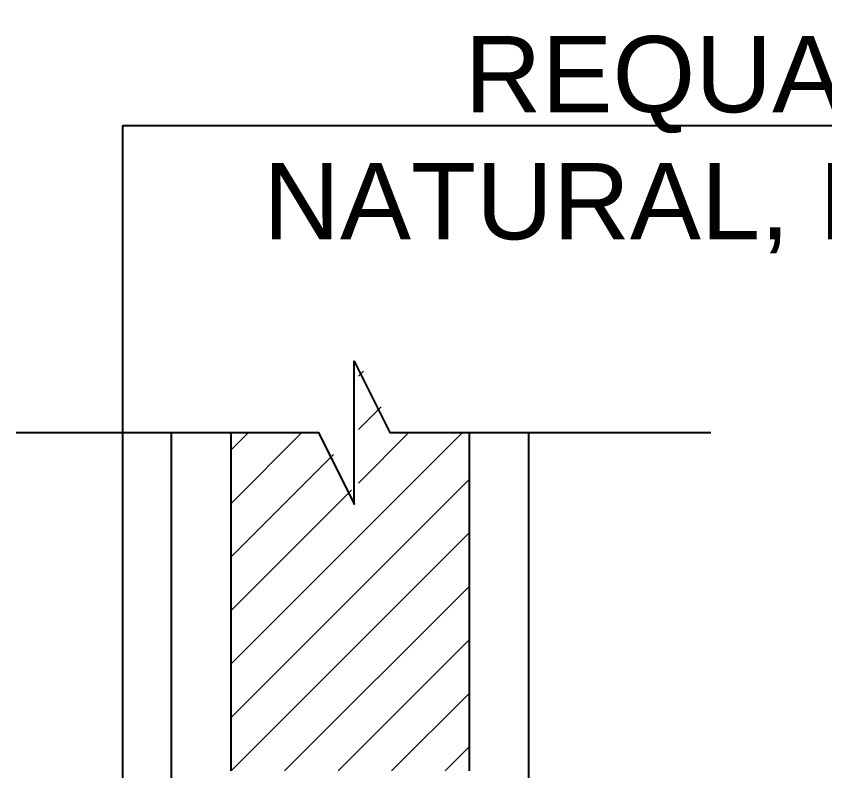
# Model space of a CAD drawing. Header units: inches. Extents: x 48 to 253, y 44 to 126.
# Drawn here: x 67.3956 to 67.735, y 72.9476 to 73.2644 of the extents above; entities that cross this region are included whole.
import ezdxf

# ---------------------------------------------------------------- set-up
doc = ezdxf.new("R2010")
doc.units = ezdxf.units.IN
doc.header["$LTSCALE"] = 100
doc.header["$MEASUREMENT"] = 0
for name, color, linetype in [('ARQ-REV-CORTE', 3, 'Continuous'), ('ARQ-SMB-1_025', 1, 'Continuous'), ('ARQ-TXT-1_025', 2, 'Continuous'), ('ARQ_ALVENARIA', 1, 'Continuous'), ('ARQ_VISTA1', 7, 'Continuous')]:
    doc.layers.add(name, color=color, linetype=linetype)
doc.layers.add('HAT', color=8, linetype='Continuous', lineweight=15)
doc.styles.add('ESC-50-A20', font='arial.ttf', dxfattribs={"height": 0.1})
doc.styles.add('FNDE Texto Cota 0025', font='verdana.ttf', dxfattribs={"height": 0.04})
doc.dimstyles.new('FNDE 1-0025', dxfattribs={"dimscale": 5, "dimtxt": 0.04, "dimasz": 0.0035, "dimexe": 0.15, "dimexo": 0.15, "dimgap": 0.0025, "dimtad": 1, "dimzin": 1, "dimdsep": 46, "dimtxsty": 'FNDE Texto Cota 0025', "dimblk": 'tic', "dimcen": 0.015, "dimdle": 0.15, "dimse1": 1, "dimse2": 1, "dimclrd": 251, "dimclre": 251, "dimclrt": 256, "dimaunit": 1, "dimadec": 3, "dimazin": 0, "dimtfac": 1, "dimtix": 1, "dimtmove": 2, "dimatfit": 3, "dimfxl": 0.15, "dimtvp": 1, "dimtolj": 1, "dimtzin": 0, "dimarcsym": 0})

# ---------------------------------------------------------------- blocks, each defined once
blk = doc.blocks.new('tic')
at = {"color": 251}
for p, q in [((0, -1.000000000000021), (0, 0.9999999999999784)), ((-1.000000000000003, 0), (0.9999999999999964, 0))]:
    blk.add_line(p, q, dxfattribs=at)
blk.add_line((-0.6000000000000405, -0.600000000000044), (0.6000000000000334, 0.600000000000037))

msp = doc.modelspace()

# ---------------------------------------------------------------- hatches: boundary and pattern name
at = {"layer": 'HAT'}
h = msp.add_hatch(dxfattribs=at)
h.set_pattern_fill('ANSI31,_O', color=256, scale=0.005)
h.set_pattern_definition([(45, (67.48583033663421, 72.94762208068326), (-0.0112253201513365, 0.0112253201513365), [])])
h.paths.add_polyline_path([(67.58583033663548, 73.08962208068323), (67.55425717178936, 73.08962208068323), (67.53925717178994, 73.1196220806832), (67.53925717178994, 73.05962208068314), (67.5242571717887, 73.08962208068323), (67.48583033663421, 73.08962208068323), (67.48583033663421, 72.94762208068326), (67.58583033663548, 72.94762208068326)])

# ---------------------------------------------------------------- linework, layer by layer
at = {"layer": 'ARQ-REV-CORTE'}
for p, q in [((67.46082996631289, 72.72262206696928), (67.46082996631289, 73.08962208068323)), ((67.61082996631161, 72.72262206696925), (67.61082996631161, 73.08962208068323))]:
    msp.add_line(p, q, dxfattribs=at)
at = {"layer": 'ARQ_ALVENARIA', "linetype": 'Continuous'}
for p, q in [((67.48583033663421, 72.94762208068329), (67.48583033663421, 73.08962208068323)), ((67.58583033663548, 72.94762208068326), (67.58583033663548, 73.08962208068323))]:
    msp.add_line(p, q, dxfattribs=at)
at = {"layer": 'ARQ_VISTA1'}
msp.add_lwpolyline([(67.3956189705956, 73.08962208068323), (67.52247264090478, 73.08962208068323), (67.53747264090511, 73.05962208068314), (67.53747264090511, 73.1196220806832), (67.55247264090544, 73.08962208068323), (67.68722355718968, 73.08962208068323)], dxfattribs=at)

# ---------------------------------------------------------------- texts
at = {"layer": 'ARQ-TXT-1_025', "insert": (68.26180345520835, 73.16090225392634), "char_height": 0.032, "width": 0.7877940233043859, "attachment_point": 9, "style": 'ESC-50-A20'}
msp.add_mtext('REQUADRO EM ALUMÍNIO COR NATURAL, PARA FIXAÇÃO DA TELA', dxfattribs=at)

# ---------------------------------------------------------------- leaders
at = {"layer": 'ARQ-SMB-1_025', "ltscale": 10}
msp.add_leader([(67.44035679887214, 72.7445671320121), (67.44035679887033, 73.21859287489653), (68.27586601263191, 73.21859287489653)], dimstyle='FNDE 1-0025', override={"dimtxt": 0.05, "dimdec": 0, "dimlfac": 100, "dimtdec": 0}, dxfattribs=at)

doc.saveas('drawing.dxf')
